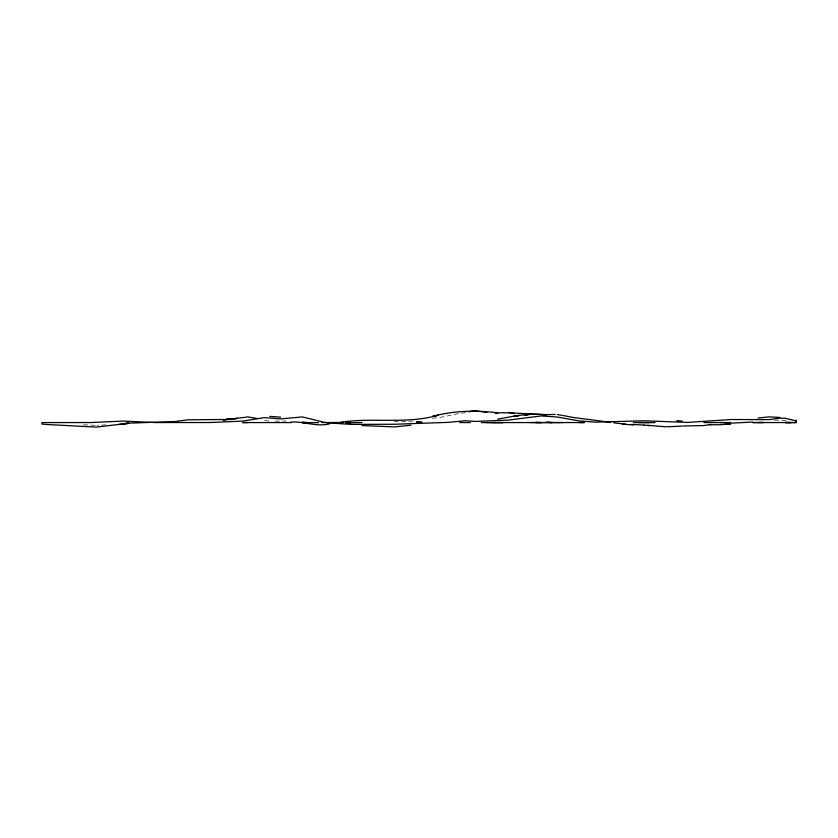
<?xml version="1.0" encoding="UTF-8"?>
<svg xmlns="http://www.w3.org/2000/svg" width="838" height="838" viewBox="0 0 838 838"><rect width="100%" height="100%" fill="white"/><g stroke="black" fill="none" stroke-linecap="round" stroke-linejoin="round"><path stroke-width="0.63" stroke-dasharray="4.19 3.14" d="M432.565 418.204C445.114 417.659 456.836 412.432 469.458 412.746M413.029 421.116L394.583 421.661M105.923 424.897L97.239 425.295M275.21 421.105L286.062 421.032M774.396 420.142L787.416 420.477M95.071 425.295L82.051 424.677M268.705 421.105L262.189 419.974"/><path stroke-width="1.26" d="M711.452 424.426L703.857 425.568L683.242 425.997M117.865 424.573L128.717 423.295L96.16 427.087L47.326 424.531L41.9 424.049L41.9 422.572L90.734 422.551L123.291 421.085L155.847 422.551L210.108 422.52L242.653 421.105L264.358 417.617L280.636 418.906L302.34 416.915L324.044 422.3L329.47 422.96L351.174 424.405L394.583 424.248L448.843 422.342L465.121 420.739L475.974 421.43L508.53 420.079L541.086 415.941L557.364 417.031L579.068 420.906L595.347 422.143L644.171 420.781L687.579 422.425L730.987 419.524L768.97 419.629L779.822 418.172L785.248 418.267L796.1 420.896M410.861 425.222L394.583 426.909L362.026 425.557M497.678 419.115C513.736 416.276 530.119 412.516 546.512 414.988M329.47 423.892C316.722 427.066 304.32 421.409 291.488 421.996M758.118 418.005L768.97 416.884L779.822 417.429M340.322 422.321C372.68 417.167 406.126 424.478 437.991 415.26L432.565 416.392C453.871 410.62 475.89 410.054 497.678 412.851C516.763 412.223 535.953 415.355 555.185 414.412M177.551 421.158L188.403 419.786L231.801 419.419L226.386 419.346L237.227 418.413L226.386 419.608L248.079 416.915L256.763 418.466M475.974 410.913L470.547 411.51L475.974 410.924L486.826 412.338M725.561 424.332L730.987 423.735L720.135 424.761L709.283 424.719M123.291 423.839L128.717 423.347M752.692 422.069L732.077 423.106M347.917 422.761L362.026 422.562M495.509 413.532L497.678 413.417M682.153 426.102L666.964 426.762M125.459 423.295L177.551 421.42M345.748 422.761L351.174 422.562L345.748 422.572M343.58 422.478L321.876 422.562M758.118 422.562L763.544 422.478L752.692 422.562L796.1 422.562L796.1 419.995M486.826 422.603L503.104 422.562L481.4 422.603M579.068 422.562L584.495 422.551L530.234 422.562M720.135 422.562L730.987 422.562M655.023 422.603L633.319 422.562M785.248 422.562L796.1 422.562M492.252 422.562L562.79 422.562M291.488 422.562L242.653 422.562L248.079 422.562M459.695 422.562L470.547 422.562M703.857 422.562L725.561 422.562M638.745 422.562L649.597 422.582M302.34 422.226L307.766 422.939M304.519 422.551L302.34 422.541L318.618 422.645M631.15 424.437L644.171 425.023M633.319 424.939L622.466 424.143M302.34 422.436L307.766 422.562M223.128 420.205L225.296 420.267M269.784 416.392L280.636 417.115M665.875 426.793L647.428 425.295M676.727 420.707L682.153 421.074M625.724 424.217L613.793 422.823M644.171 425.212L649.597 425.631M610.535 422.321L573.642 417.544L562.79 415.449M557.364 414.569L561.701 415.271M511.788 413.071L513.956 413.543L508.53 412.359M530.234 414.286L524.808 415.103L530.234 414.297M519.382 415.449L513.956 416.098L519.382 415.512M790.674 422.551L785.248 422.457L790.674 422.562M541.086 422.562L535.66 422.446L541.086 422.551M421.713 422.247L416.287 422.101L421.713 422.258M551.938 422.551L546.512 422.268L551.938 422.562"/></g></svg>
